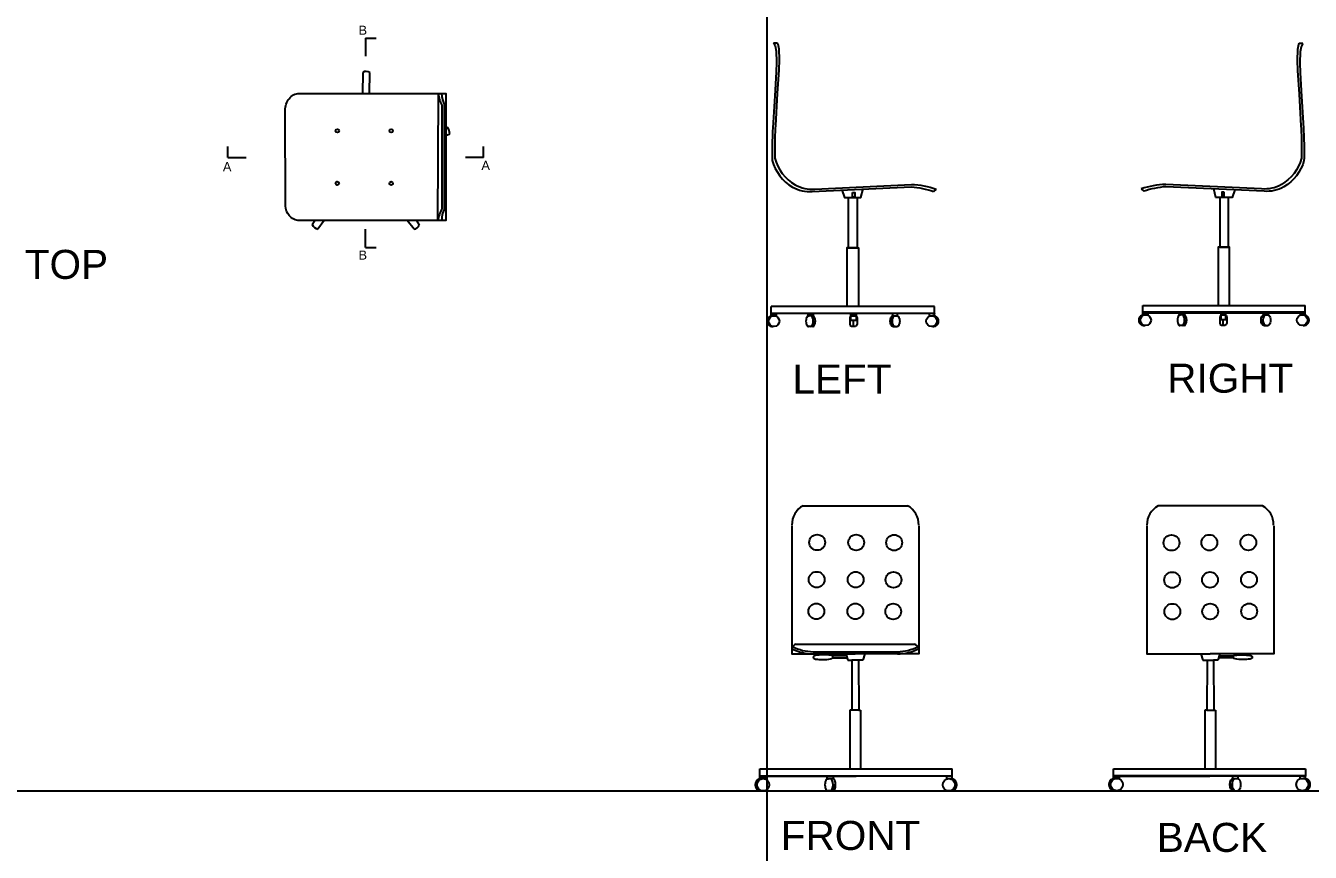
# Model space of a CAD drawing. Header units: millimetres. Extents: x 588 to 1533, y 329 to 716.
# Drawn here: x 588.4 to 942.7, y 432.7 to 660.7 of the extents above; entities that cross this region are included whole.
import ezdxf

# ---------------------------------------------------------------- set-up
doc = ezdxf.new("R2010")
doc.units = ezdxf.units.MM
doc.layers.add('G-ANNO-TEXT', color=3, linetype='Continuous')

# ---------------------------------------------------------------- blocks, each defined once
blk = doc.blocks.new('rotella')
for p, q in [((931.3, 584.51), (931.29, 582.47)), ((931.45, 585.16), (931.3, 584.51)), ((931.68, 585.27), (931.45, 585.16)), ((932.65, 581.54), (932.65, 583.66)), ((933.62, 585.27), (933.85, 585.16)), ((933.85, 585.16), (934, 584.51)), ((934, 584.51), (934.01, 582.47)), ((931.29, 582.47), (931.45, 581.77)), ((931.45, 581.77), (931.92, 581.54)), ((931.92, 581.54), (933.38, 581.54)), ((933.85, 581.77), (933.38, 581.54)), ((934.01, 582.47), (933.85, 581.77))]:
    blk.add_line(p, q)

msp = doc.modelspace()

# ---------------------------------------------------------------- linework, layer by layer
for p, q in [((794.63, 655.97), (795.69, 655.97)), ((940.66, 655.75), (939.61, 655.75)), ((681.37, 647.8), (681.27, 641.99)), ((683.22, 641.98), (683.32, 647.76)), ((839.51, 615.62), (838.8, 614.98)), ((896.07, 615.65), (896.77, 615.02)), ((839.06, 583.27), (794.01, 583.27)), ((794.01, 581.39), (794.01, 583.27)), ((794.01, 581.27), (795.43, 581.27)), ((794.01, 580.62), (794.01, 581.27)), ((795.43, 581.27), (795.43, 580.53)), ((837.64, 581.27), (837.64, 580.53)), ((839.06, 581.27), (839.06, 583.27)), ((839.06, 580.62), (839.06, 581.27)), ((896.51, 583.52), (941.28, 583.52)), ((896.51, 581.52), (896.51, 583.52)), ((896.51, 580.88), (896.51, 581.52)), ((897.92, 581.52), (897.92, 580.79)), ((939.87, 581.52), (939.87, 580.79)), ((941.28, 581.52), (939.87, 581.52)), ((941.28, 581.52), (941.28, 583.52)), ((941.28, 580.88), (941.28, 581.52)), ((793.33, 579.18), (792.88, 579.18)), ((795.43, 580.66), (794.01, 580.66)), ((794.71, 580.66), (794.3, 580.66)), ((795.3, 580.66), (794.89, 580.66)), ((804.91, 577.7), (804.34, 577.7)), ((804.91, 580.66), (804.5, 580.66)), ((805.5, 577.7), (804.91, 577.7)), ((805.5, 580.66), (805.09, 580.66)), ((805.63, 579.18), (806.22, 579.18)), ((827.45, 579.18), (826.86, 579.18)), ((827.58, 580.66), (828, 580.66)), ((827.58, 577.7), (828.17, 577.7)), ((828.17, 580.66), (828.59, 580.66)), ((828.17, 577.7), (828.75, 577.7)), ((837.64, 580.66), (839.06, 580.66)), ((837.77, 580.66), (838.18, 580.66)), ((838.36, 580.66), (838.77, 580.66)), ((839.74, 579.18), (840.19, 579.18)), ((895.84, 579.45), (895.39, 579.45)), ((897.92, 580.92), (896.51, 580.92)), ((897.21, 580.92), (896.8, 580.92)), ((897.8, 580.92), (897.39, 580.92)), ((907.33, 577.97), (906.76, 577.97)), ((907.33, 580.92), (906.92, 580.92)), ((907.92, 577.97), (907.33, 577.97)), ((907.92, 580.92), (907.51, 580.92)), ((908.05, 579.45), (908.64, 579.45)), ((929.73, 579.45), (929.14, 579.45)), ((929.86, 580.92), (930.27, 580.92)), ((929.86, 577.97), (930.45, 577.97)), ((930.45, 580.92), (930.86, 580.92)), ((930.45, 577.97), (931.02, 577.97)), ((939.87, 580.92), (941.28, 580.92)), ((939.99, 580.92), (940.4, 580.92)), ((940.58, 580.92), (940.99, 580.92)), ((941.96, 579.45), (942.41, 579.45)), ((802.81, 528.28), (831.63, 528.28)), ((929.53, 528.23), (900.73, 528.23)), ((800.85, 490.13), (833.59, 490.13)), ((805.56, 488.02), (828.88, 488.02)), ((814.77, 486.89), (810.96, 486.89)), ((810.96, 486.89), (810.96, 486.31)), ((810.96, 486.31), (814.93, 486.32)), ((814.62, 487.4), (815.12, 485.68)), ((815.12, 485.68), (816.31, 485.68)), ((816.31, 485.68), (816.24, 471.9)), ((818.13, 485.68), (816.31, 485.68)), ((819.32, 485.68), (818.13, 485.68)), ((818.13, 485.68), (818.2, 471.9)), ((819.82, 487.4), (819.32, 485.68)), ((912.53, 487.4), (913.03, 485.68)), ((913.03, 485.68), (914.22, 485.68)), ((914.22, 485.68), (914.15, 471.91)), ((914.22, 485.68), (916.04, 485.68)), ((917.23, 485.68), (916.04, 485.68)), ((916.04, 485.68), (916.11, 471.91)), ((917.73, 487.4), (917.23, 485.68)), ((921.39, 486.31), (917.41, 486.32)), ((917.58, 486.89), (921.39, 486.89)), ((921.39, 486.89), (921.39, 486.31)), ((816.24, 471.9), (815.75, 471.9)), ((815.75, 471.9), (815.75, 455.69)), ((818.2, 471.9), (816.24, 471.91)), ((818.2, 471.9), (818.69, 471.9)), ((818.69, 471.9), (818.69, 455.69)), ((914.15, 471.91), (913.66, 471.91)), ((913.66, 471.91), (913.66, 455.73)), ((914.15, 471.91), (916.11, 471.92)), ((916.11, 471.91), (916.59, 471.91)), ((916.59, 471.91), (916.59, 455.73)), ((790.91, 453.69), (790.91, 455.69)), ((790.91, 455.69), (843.95, 455.69)), ((790.91, 453.8), (843.95, 453.8)), ((790.91, 453.69), (817.49, 453.68)), ((790.91, 452.96), (790.91, 453.69)), ((792.52, 453.69), (792.52, 452.85)), ((843.95, 453.69), (817.37, 453.68)), ((842.34, 453.69), (842.34, 452.85)), ((843.95, 452.96), (843.95, 455.69)), ((888.42, 453.73), (888.42, 455.73)), ((888.42, 455.73), (941.42, 455.73)), ((888.42, 453.84), (941.42, 453.84)), ((888.42, 453.73), (914.98, 453.72)), ((888.42, 452.99), (888.42, 453.73)), ((890.03, 453.73), (890.03, 452.89)), ((941.42, 453.73), (914.86, 453.72)), ((922.83, 453.72), (921.22, 453.72)), ((921.22, 453.72), (921.22, 453.03)), ((922.83, 453.03), (922.83, 453.72)), ((939.81, 453.73), (939.81, 452.89)), ((941.42, 455.73), (941.42, 453.73)), ((941.42, 452.99), (941.42, 453.73)), ((790.13, 451.32), (789.62, 451.32)), ((792.52, 453), (790.91, 453)), ((791.7, 453), (791.23, 453)), ((792.38, 453), (791.91, 453)), ((810.31, 452.99), (809.84, 452.99)), ((810.98, 452.99), (810.51, 452.99)), ((811.13, 451.31), (811.81, 451.31)), ((842.34, 453), (843.95, 453)), ((842.48, 453), (842.95, 453)), ((843.15, 453), (843.62, 453)), ((844.73, 451.32), (845.24, 451.32)), ((887.64, 451.36), (887.13, 451.36)), ((888.42, 453.04), (888.75, 453.04)), ((890.03, 453.04), (888.42, 453.04)), ((889.22, 453.04), (888.75, 453.04)), ((889.89, 453.04), (889.42, 453.04)), ((921.21, 451.35), (920.54, 451.35)), ((921.22, 453.03), (922.83, 453.03)), ((921.36, 453.03), (921.83, 453.03)), ((922.03, 453.03), (922.5, 453.03)), ((922.84, 453.03), (922.5, 453.03)), ((922.84, 453), (922.84, 453.03)), ((939.81, 453.04), (941.42, 453.04)), ((939.95, 453.04), (940.42, 453.04)), ((940.62, 453.04), (941.09, 453.04)), ((941.42, 453.04), (941.09, 453.04)), ((942.2, 451.36), (942.71, 451.36)), ((810.31, 449.63), (809.66, 449.63)), ((810.98, 449.63), (810.31, 449.63)), ((921.36, 449.67), (922.03, 449.67)), ((922.03, 449.67), (922.68, 449.67))]:
    msp.add_line(p, q)
for points in [[(794.63, 655.97), (795.11, 655.09), (795.39, 653.66), (795.49, 650.63), (795.39, 647.9), (794.99, 641.3), (794.47, 632.51, 0.008603), (794.32, 629.02, 0.01359), (794.33, 623.5, 0.198397), (799.89, 616.18, 0.083501), (802.56, 615.17, 0.065658), (805.37, 614.98), (832.66, 616.25, -0.057119), (838.8, 614.98, -0.028948)], [(795.69, 655.97), (795.82, 655.73), (796.1, 654.29), (796.2, 651.27), (796.1, 648.53), (795.7, 641.94), (795.18, 633.15, 0.008603), (795.03, 629.65, 0.01359), (795.04, 624.14, 0.198397), (800.6, 616.82, 0.083501), (803.27, 615.8, 0.065658), (806.08, 615.62), (832.69, 616.89, -0.081098), (839.51, 615.62)], [(939.61, 655.75), (939.48, 655.51), (939.2, 654.09), (939.11, 651.08), (939.2, 648.36), (939.6, 641.81), (940.12, 633.07, -0.008603), (940.27, 629.6, -0.01359), (940.26, 624.12, -0.198397), (934.73, 616.84, -0.083501), (932.08, 615.84, -0.065658), (929.29, 615.65), (902.84, 616.91, 0.081098), (896.07, 615.65)], [(940.66, 655.75), (940.19, 654.88), (939.91, 653.45), (939.81, 650.44), (939.91, 647.73), (940.31, 641.17), (940.83, 632.44, -0.008603), (940.97, 628.97, -0.01359), (940.96, 623.48, -0.198397), (935.44, 616.21, -0.083501), (932.78, 615.2, -0.065658), (929.99, 615.02), (902.87, 616.28, 0.057119), (896.77, 615.02, 0.028948)], [(663.9, 642.01), (704.28, 641.95), (704.28, 606.95), (663.91, 606.95, -0.231255), (661.11, 608.32, -0.140847), (660.05, 610.96), (660, 637.41, -0.165877), (661.06, 640.56, -0.224933), (663.9, 642.01, -0.224933)]]:
    msp.add_lwpolyline(points, format="xyb")
for points in [[(702.12, 606.95), (702.23, 641.96)], [(703.22, 638.79), (703.19, 610.15)], [(703.91, 610.14), (703.93, 638.78)], [(704.77, 632.58), (704.77, 632.58), (704.28, 632.37)], [(704.28, 630.38), (705.38, 630.89)], [(813.49, 615.39), (814.27, 613.26), (818.74, 613.26), (819.39, 615.65)], [(921.9, 615.4), (921.15, 613.31), (916.7, 613.31), (916.06, 615.67)], [(667.43, 605.87), (667.43, 605.87), (668.15, 606.95)], [(670.73, 606.95), (669.03, 604.57)], [(695.53, 604.54), (693.64, 606.95)], [(696.17, 606.95), (696.97, 605.68)], [(814.95, 583.27), (814.95, 599.44), (818.13, 599.44), (818.13, 583.27)], [(920.47, 583.52), (920.47, 599.57), (917.31, 599.57), (917.31, 583.52)], [(794.01, 580.66), (794.3, 580.66)], [(804.2, 580.64), (804.2, 580.66), (804.5, 580.66)], [(828.89, 580.64), (828.89, 580.66), (828.59, 580.66)], [(839.06, 580.66), (838.77, 580.66)], [(896.51, 580.92), (896.8, 580.92)], [(906.62, 580.89), (906.62, 580.92), (906.92, 580.92)], [(931.16, 580.89), (931.16, 580.92), (930.86, 580.92)], [(941.28, 580.92), (940.99, 580.92)], [(799.72, 522.77), (799.72, 487.4), (817.22, 487.4)], [(834.72, 522.77), (834.72, 487.4), (817.22, 487.4)], [(897.65, 522.74), (897.65, 487.4), (915.13, 487.4)], [(932.61, 522.74), (932.61, 487.4), (915.13, 487.4)], [(810.96, 486.89), (810.72, 486.98), (810.36, 487.05), (809.89, 487.09), (809.36, 487.12), (808.79, 487.13), (808.21, 487.13), (807.67, 487.11), (807.18, 487.09), (806.78, 487.06), (806.47, 487.02), (806.22, 486.98), (806.04, 486.94), (805.91, 486.89), (805.82, 486.83), (805.75, 486.78), (805.71, 486.72), (805.68, 486.67), (805.66, 486.61), (805.64, 486.55), (805.64, 486.49), (805.64, 486.43), (805.66, 486.38), (805.68, 486.32), (805.71, 486.26), (805.75, 486.21), (805.82, 486.15), (805.91, 486.1), (806.04, 486.05), (806.22, 486), (806.47, 485.96), (806.79, 485.92), (807.19, 485.89), (807.67, 485.87), (808.22, 485.86), (808.79, 485.87), (809.36, 485.89), (809.9, 485.95), (810.36, 486.03), (810.73, 486.15), (810.96, 486.31)], [(921.39, 486.89), (921.62, 486.98), (921.99, 487.05), (922.45, 487.09), (922.99, 487.12), (923.55, 487.13), (924.13, 487.13), (924.67, 487.11), (925.15, 487.09), (925.55, 487.06), (925.87, 487.03), (926.11, 486.98), (926.3, 486.94), (926.43, 486.89), (926.52, 486.84), (926.58, 486.78), (926.63, 486.72), (926.66, 486.67), (926.68, 486.61), (926.69, 486.55), (926.7, 486.49), (926.69, 486.44), (926.68, 486.38), (926.66, 486.32), (926.63, 486.26), (926.58, 486.21), (926.52, 486.15), (926.43, 486.1), (926.3, 486.05), (926.11, 486), (925.87, 485.96), (925.55, 485.93), (925.15, 485.9), (924.67, 485.87), (924.12, 485.86), (923.55, 485.87), (922.98, 485.89), (922.44, 485.95), (921.98, 486.03), (921.62, 486.15), (921.39, 486.31)], [(790.91, 453), (791.23, 453)], [(809.5, 452.96), (809.5, 452.99), (809.84, 452.99)], [(843.95, 453), (843.62, 453)]]:
    msp.add_lwpolyline(points)
for points in [[(815.32, 613.26), (817.71, 613.26), (817.71, 599.44), (815.32, 599.44)], [(816.45, 614.72), (817.14, 614.72), (817.14, 613.4), (816.45, 613.4)], [(920.11, 613.31), (917.73, 613.31), (917.73, 599.57), (920.11, 599.57)], [(918.98, 614.76), (918.3, 614.76), (918.3, 613.45), (918.98, 613.45)], [(814.95, 599.44), (814.95, 599.44), (814.95, 599.5), (814.95, 599.5)], [(794.01, 581.39), (839.06, 581.39), (839.06, 581.27), (794.01, 581.27)], [(804.21, 581.27), (805.62, 581.27), (805.62, 580.66), (804.21, 580.66)], [(816.02, 581.27), (817.44, 581.27), (817.44, 580.67), (816.02, 580.67)], [(828.87, 581.27), (827.46, 581.27), (827.46, 580.66), (828.87, 580.66)], [(941.28, 581.64), (896.51, 581.64), (896.51, 581.52), (941.28, 581.52)], [(906.63, 581.52), (908.04, 581.52), (908.04, 580.92), (906.63, 580.92)], [(919.4, 581.53), (918, 581.53), (918, 580.92), (919.4, 580.92)], [(931.15, 581.52), (929.74, 581.52), (929.74, 580.92), (931.15, 580.92)], [(816.01, 580.67), (817.43, 580.67), (817.43, 579.36), (816.01, 579.36)], [(919.41, 580.92), (918, 580.92), (918, 579.63), (919.41, 579.63)], [(809.51, 453.69), (811.12, 453.69), (811.12, 452.99), (809.51, 452.99)]]:
    msp.add_lwpolyline(points, close=True)
for centre, radius in [((674.38, 631.68), 0.486), ((689.22, 631.67), 0.486), ((674.36, 617.19), 0.486), ((689.21, 617.2), 0.486), ((794.81, 579.18), 1.48), ((838.26, 579.18), 1.48), ((897.31, 579.45), 1.47), ((940.48, 579.45), 1.47), ((806.72, 518.16), 2.18), ((817.48, 518.14), 2.18), ((827.93, 518.1), 2.18), ((904.43, 518.07), 2.18), ((914.87, 518.11), 2.18), ((925.62, 518.13), 2.18), ((806.55, 507.9), 2.18), ((817.31, 507.88), 2.18), ((827.76, 507.84), 2.18), ((904.6, 507.81), 2.18), ((915.04, 507.85), 2.18), ((925.79, 507.88), 2.18), ((806.47, 499.16), 2.18), ((817.24, 499.14), 2.18), ((827.69, 499.1), 2.18), ((904.67, 499.08), 2.18), ((915.11, 499.12), 2.18), ((925.86, 499.15), 2.18), ((791.82, 451.32), 1.69), ((843.04, 451.32), 1.69), ((889.33, 451.36), 1.69), ((940.51, 451.36), 1.69)]:
    msp.add_circle(centre, radius)
for centre, radius, start, end in [((682.32, 646.29), 1.79, 55.8855, 122.1145), ((711.7, 643.17), 9.55, 187.1639, 207.3274), ((712.07, 642.47), 8.94, 183.2834, 204.3991), ((702.58, 630.83), 2.81, 1.1954, 38.6184), ((711.68, 605.53), 9.66, 151.4822, 171.5586), ((709.85, 607.05), 6.7, 152.5243, 180.8307), ((669.29, 606.52), 1.97, 199.4092, 262.2561), ((695.16, 606.5), 1.99, 280.7335, 335.5905), ((794.36, 579.18), 1.48, 81.2448, 278.7552), ((838.71, 579.18), 1.48, 261.2448, 98.7552), ((896.86, 579.45), 1.47, 81.2448, 278.7552), ((940.93, 579.45), 1.47, 261.2448, 98.7552), ((805.58, 523.13), 5.85, 118.2955, 181.6314), ((828.86, 523.13), 5.85, 358.3686, 61.7045), ((903.5, 523.09), 5.84, 118.2955, 181.6314), ((926.76, 523.09), 5.84, 358.3686, 61.7045), ((801.59, 488.3), 1.97, 111.981, 161.4981), ((805.76, 500.08), 12.69, 241.5863, 269.1058), ((805.76, 500.7), 12.69, 242.8358, 269.1058), ((828.68, 500.7), 12.69, 270.8942, 297.1642), ((828.68, 500.08), 12.69, 270.8942, 298.4137), ((832.85, 488.3), 1.97, 18.5019, 68.019), ((791.3, 451.32), 1.69, 81.2448, 278.7552), ((843.55, 451.32), 1.69, 261.2448, 98.7552), ((888.82, 451.36), 1.69, 81.2448, 278.7552), ((941.02, 451.36), 1.69, 261.2448, 98.7552)]:
    msp.add_arc(centre, radius, start, end)
for centre, major_axis, start_param, end_param in [((804.34, 579.18), (0, 1.48), 0, 3.141593), ((804.91, 579.18), (0, 1.48), 3.141593, 6.283185), ((805.2, 579.18), (0, 1.48), 3.141593, 4.712389), ((805.5, 579.18), (0, 1.48), 3.141593, 6.283185), ((906.76, 579.45), (0, 1.47), 0, 3.141593), ((907.33, 579.45), (0, 1.47), 3.141593, 6.283185), ((907.62, 579.45), (0, 1.47), 3.141593, 4.712389), ((907.92, 579.45), (0, 1.47), 3.141593, 6.283185), ((809.66, 451.31), (0, 1.68), 0, 3.141593), ((810.31, 451.31), (0, 1.68), 3.141593, 6.283185), ((810.65, 451.31), (0, 1.68), 3.141593, 4.712389), ((810.98, 451.31), (0, 1.68), 3.141593, 6.283185)]:
    msp.add_ellipse(centre, major_axis=major_axis, ratio=0.488012, start_param=start_param, end_param=end_param)
at = {"extrusion": (0, 0, -1)}
for centre, major_axis, start_param, end_param in [((827.58, 579.18), (0, 1.48), 3.141593, 6.283185), ((827.88, 579.18), (0, 1.48), 3.141593, 4.712389), ((828.17, 579.18), (0, 1.48), 3.141593, 6.283185), ((828.75, 579.18), (0, 1.48), 0, 3.141593), ((929.86, 579.45), (0, 1.47), 3.141593, 6.283185), ((930.16, 579.45), (0, 1.47), 3.141593, 4.712389), ((930.45, 579.45), (0, 1.47), 3.141593, 6.283185), ((931.02, 579.45), (0, 1.47), 0, 3.141593), ((921.36, 451.35), (0, 1.68), 3.141593, 6.283185), ((921.7, 451.35), (0, 1.68), 3.141593, 4.712389), ((922.03, 451.35), (0, 1.68), 3.141593, 6.283185), ((922.68, 451.35), (0, 1.68), 0, 3.141593)]:
    msp.add_ellipse(centre, major_axis=major_axis, ratio=0.488012, start_param=start_param, end_param=end_param, dxfattribs=at)
at = {"layer": 'G-ANNO-TEXT'}
for p, q in [((682.11, 657.27), (685.11, 657.27)), ((682.11, 657.27), (682.11, 652.27)), ((644.22, 624.36), (644.22, 627.36)), ((714.73, 624.36), (714.73, 627.36)), ((644.22, 624.36), (649.22, 624.36)), ((714.73, 624.36), (709.73, 624.36)), ((682.11, 599.55), (682.11, 604.55)), ((682.11, 599.55), (685.11, 599.55))]:
    msp.add_line(p, q, dxfattribs=at)
for p, direction in [((792.88, 579.18), (0, 1)), ((843.3, 449.65), (1, 0))]:
    msp.add_xline(p, direction, dxfattribs=at)

# ---------------------------------------------------------------- block references
for p, xscale, yscale, zscale in [((136.61, 153.74), 0.7292290704167355, 0.7292290704167355, 0.7292290704167355), ((242.86, 156.67), 0.7246563322274886, 0.7246563322274886, 0.7246563322274886)]:
    msp.add_blockref('rotella', p, dxfattribs=dict(xscale=xscale, yscale=yscale, zscale=zscale))

# ---------------------------------------------------------------- texts
at = {"layer": 'G-ANNO-TEXT', "attachment_point": 1}
for s, width, insert, char_height in [('{\\fArial|b0|i0|c0|p34;B}', 13.3452, (680.24, 660.69), 2.5), ('{\\fArial|b0|i0|c0|p34;A}', 8.4385, (642.82, 623.06), 2.5), ('{\\fArial|b0|i0|c0|p34;A}', 5.3805, (714.12, 623.42), 2.5), ('{\\fArial|b0|i0|c0|p34;TOP}', 70.2128, (588.18, 598.85), 8), ('{\\fArial|b0|i0|c0|p34;B}', 13.3452, (680.24, 598.67), 2.5), ('{\\fArial|b0|i0|c0|p34;LEFT}', 80.2363, (799.88, 567.23), 8), ('{\\fArial|b0|i0|c0|p34;RIGHT}', 78.1659, (903.25, 567.46), 8), ('{\\fArial|b0|i0|c0|p34;FRONT}', 121.1872, (796.67, 441.34), 8), ('{\\fArial|b0|i0|c0|p34;BACK}', 71.7787, (900.37, 440.8), 8)]:
    msp.add_mtext_dynamic_manual_height_columns(s, width=width, gutter_width=12.5, heights=[0], dxfattribs=dict(at, insert=insert, char_height=char_height))

doc.saveas('drawing.dxf')
